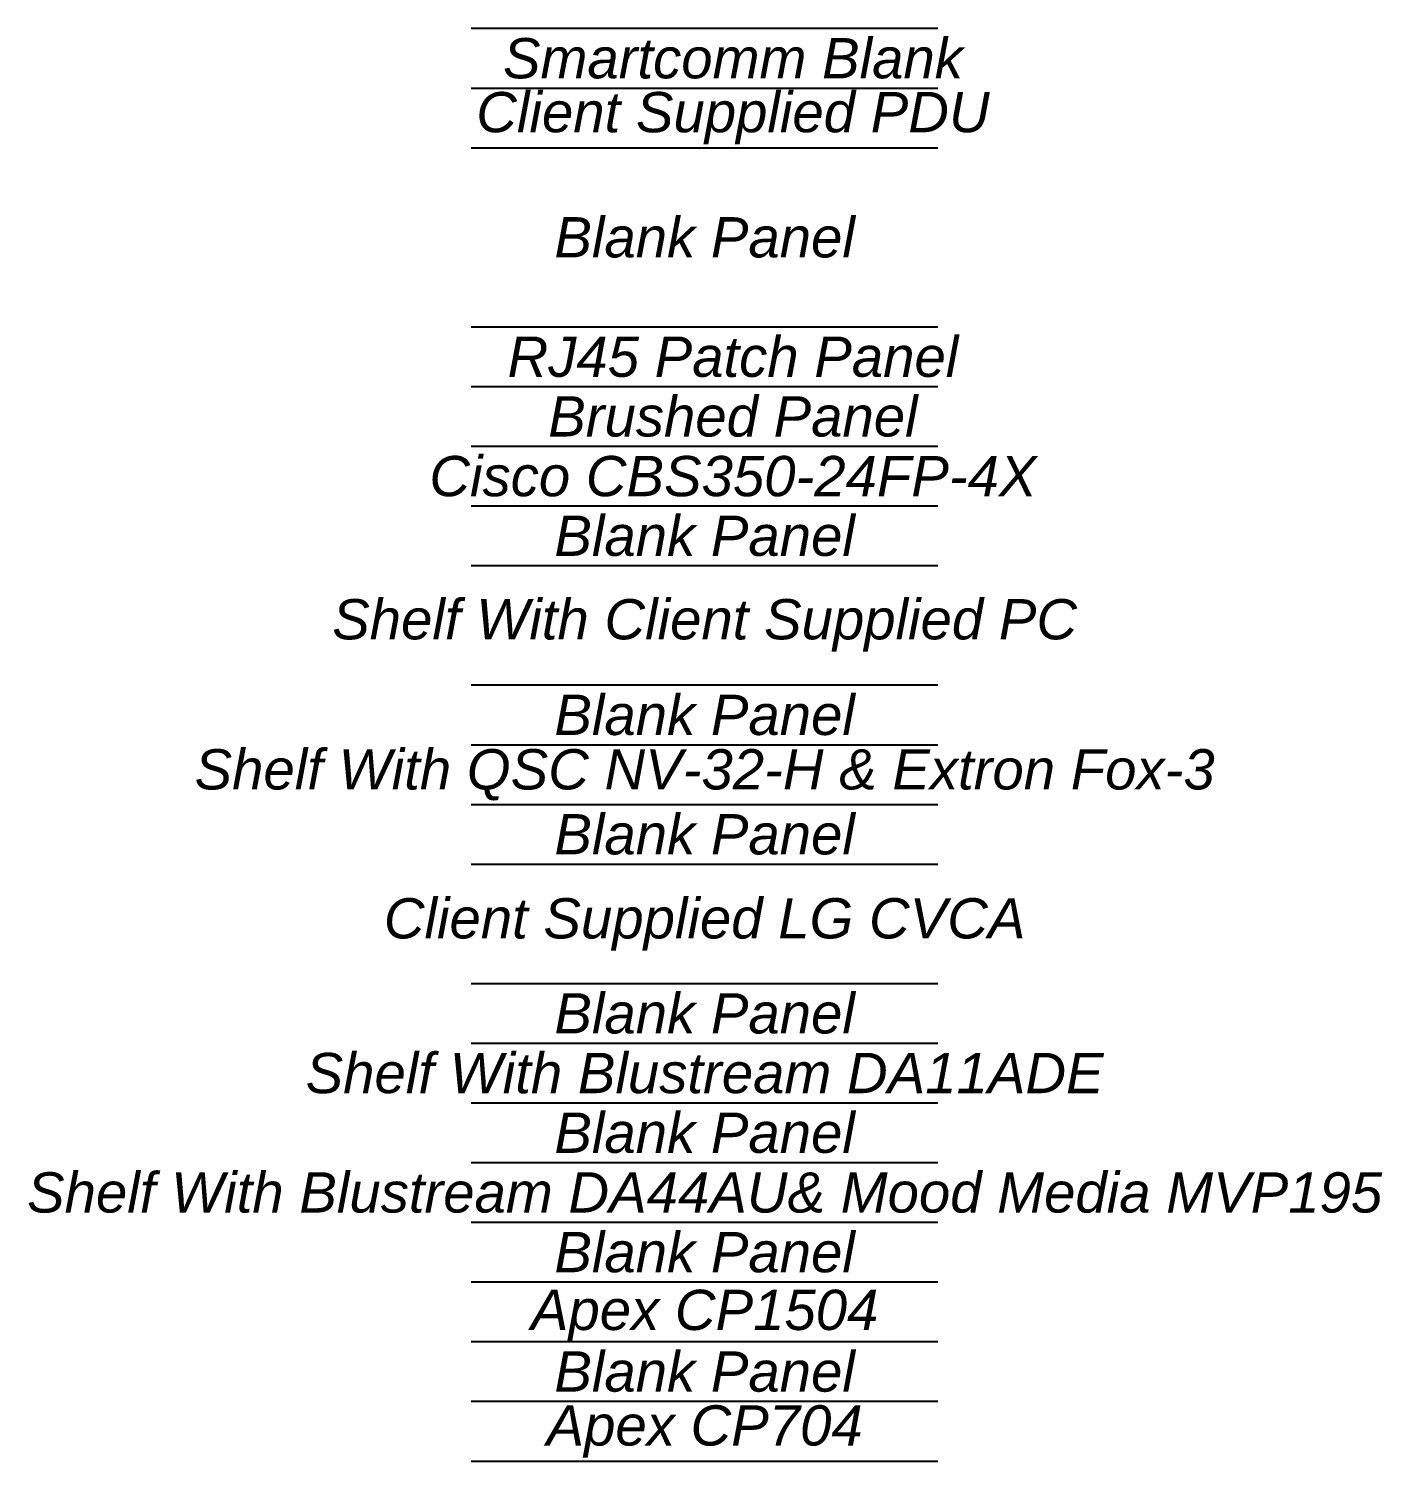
# Model space of a CAD drawing. Header units: millimetres. Extents: x -71336 to -33468, y -26189 to 22712.
# Drawn here: x -35663 to -34655, y -23503 to -22436 of the extents above; entities that cross this region are included whole.
import ezdxf

# ---------------------------------------------------------------- set-up
doc = ezdxf.new("R2010")
doc.units = ezdxf.units.MM
doc.layers.add('SC - Text', color=7, linetype='Continuous')
doc.layers.add('SC - TITLE_BLOCK', color=7, linetype='Continuous')
doc.styles.get("Standard").update_dxf_attribs({"font": 'arial.ttf', "height": 35})

msp = doc.modelspace()

# ---------------------------------------------------------------- linework, layer by layer
at = {"layer": 'SC - TITLE_BLOCK'}
for p, q in [((-34985.907, -22436.24), (-35333.212, -22436.24)), ((-34985.907, -22480.69), (-35333.212, -22480.69)), ((-34985.907, -22525.14), (-35333.212, -22525.14)), ((-34985.907, -22658.49), (-35333.212, -22658.49)), ((-34985.907, -22702.94), (-35333.212, -22702.94)), ((-34985.907, -22747.39), (-35333.212, -22747.39)), ((-34985.907, -22791.84), (-35333.212, -22791.84)), ((-34985.907, -22836.29), (-35333.212, -22836.29)), ((-34985.907, -22925.19), (-35333.212, -22925.19)), ((-34985.907, -22969.64), (-35333.212, -22969.64)), ((-34985.907, -23014.09), (-35333.212, -23014.09)), ((-34985.907, -23058.54), (-35333.212, -23058.54)), ((-34985.907, -23147.44), (-35333.212, -23147.44)), ((-34985.907, -23191.89), (-35333.212, -23191.89)), ((-34985.907, -23236.34), (-35333.212, -23236.34)), ((-34985.907, -23280.79), (-35333.212, -23280.79)), ((-34985.907, -23325.24), (-35333.212, -23325.24)), ((-34985.907, -23369.69), (-35333.212, -23369.69)), ((-34985.907, -23414.14), (-35333.212, -23414.14)), ((-34985.907, -23458.59), (-35333.212, -23458.59)), ((-34985.907, -23503.04), (-35333.212, -23503.04))]:
    msp.add_line(p, q, dxfattribs=at)

# ---------------------------------------------------------------- texts
at = {"layer": 'SC - Text', "char_height": 30, "attachment_point": 5}
for s, insert, width in [('\\pxqc;{\\f@Arial Unicode MS|b0|i1|c0|p34;Smartcomm Blank}', (-35138.496, -22458.465), 641.95739), ('\\pxqc;{\\f@Arial Unicode MS|b0|i1|c0|p34;Client Supplied PDU}', (-35138.496, -22502.915), 641.95739), ('\\pxqc;{\\f@Arial Unicode MS|b0|i1|c0|p34;Blank Panel}', (-35159.56, -22591.815), 641.95739), ('{\\f@Arial Unicode MS|b0|i1|c0|p34;RJ45 Patch Panel}', (-35138.496, -22680.715), 641.95739), ('\\pxqc;{\\f@Arial Unicode MS|b0|i1|c0|p34;Brushed Panel}', (-35138.496, -22725.165), 641.95739), ('{\\f@Arial Unicode MS|b0|i1|c0|p34;Cisco CBS350-24FP-4X}', (-35138.496, -22769.615), 641.95739), ('\\pxqc;{\\f@Arial Unicode MS|b0|i1|c0|p34;Blank Panel}', (-35159.56, -22814.065), 641.95739), ('\\pxqc;{\\f@Arial Unicode MS|b0|i1|c0|p34;Shelf With Client Supplied PC}', (-35159.56, -22880.515), 641.95739), ('\\pxqc;{\\f@Arial Unicode MS|b0|i1|c0|p34;Blank Panel}', (-35159.56, -22947.415), 641.95739), ('\\pxqc;{\\f@Arial Unicode MS|b0|i1|c0|p34;Shelf With QSC NV-32-H & Extron Fox-3}', (-35159.56, -22991.865), 1209.45621), ('\\pxqc;{\\f@Arial Unicode MS|b0|i1|c0|p34;Blank Panel}', (-35159.56, -23036.315), 641.95739), ('\\pxqc;{\\f@Arial Unicode MS|b0|i1|c0|p34;Client Supplied LG CVCA}', (-35159.56, -23103.215), 641.95739), ('\\pxqc;{\\f@Arial Unicode MS|b0|i1|c0|p34;Blank Panel}', (-35159.56, -23169.665), 641.95739), ('\\pxqc;{\\f@Arial Unicode MS|b0|i1|c0|p34;Shelf With Blustream DA11ADE}', (-35159.56, -23214.115), 641.95739), ('\\pxqc;{\\f@Arial Unicode MS|b0|i1|c0|p34;Blank Panel}', (-35159.56, -23258.565), 641.95739), ('\\pxqc;{\\f@Arial Unicode MS|b0|i1|c0|p34;Shelf With Blustream DA44AU& Mood Media MVP195}', (-35159.56, -23303.015), 1445.65143), ('\\pxqc;{\\f@Arial Unicode MS|b0|i1|c0|p34;Blank Panel}', (-35159.56, -23347.465), 641.95739), ('\\pxqc;{\\f@Arial Unicode MS|b0|i1|c0|p34;Apex CP1504}', (-35159.56, -23394.77), 641.95739), ('\\pxqc;{\\f@Arial Unicode MS|b0|i1|c0|p34;Blank Panel}', (-35159.56, -23436.365), 641.95739), ('\\pxqc;{\\f@Arial Unicode MS|b0|i1|c0|p34;Apex CP704}', (-35159.56, -23480.815), 641.95739)]:
    msp.add_mtext(s, dxfattribs=dict(at, insert=insert, width=width))

doc.saveas('drawing.dxf')
